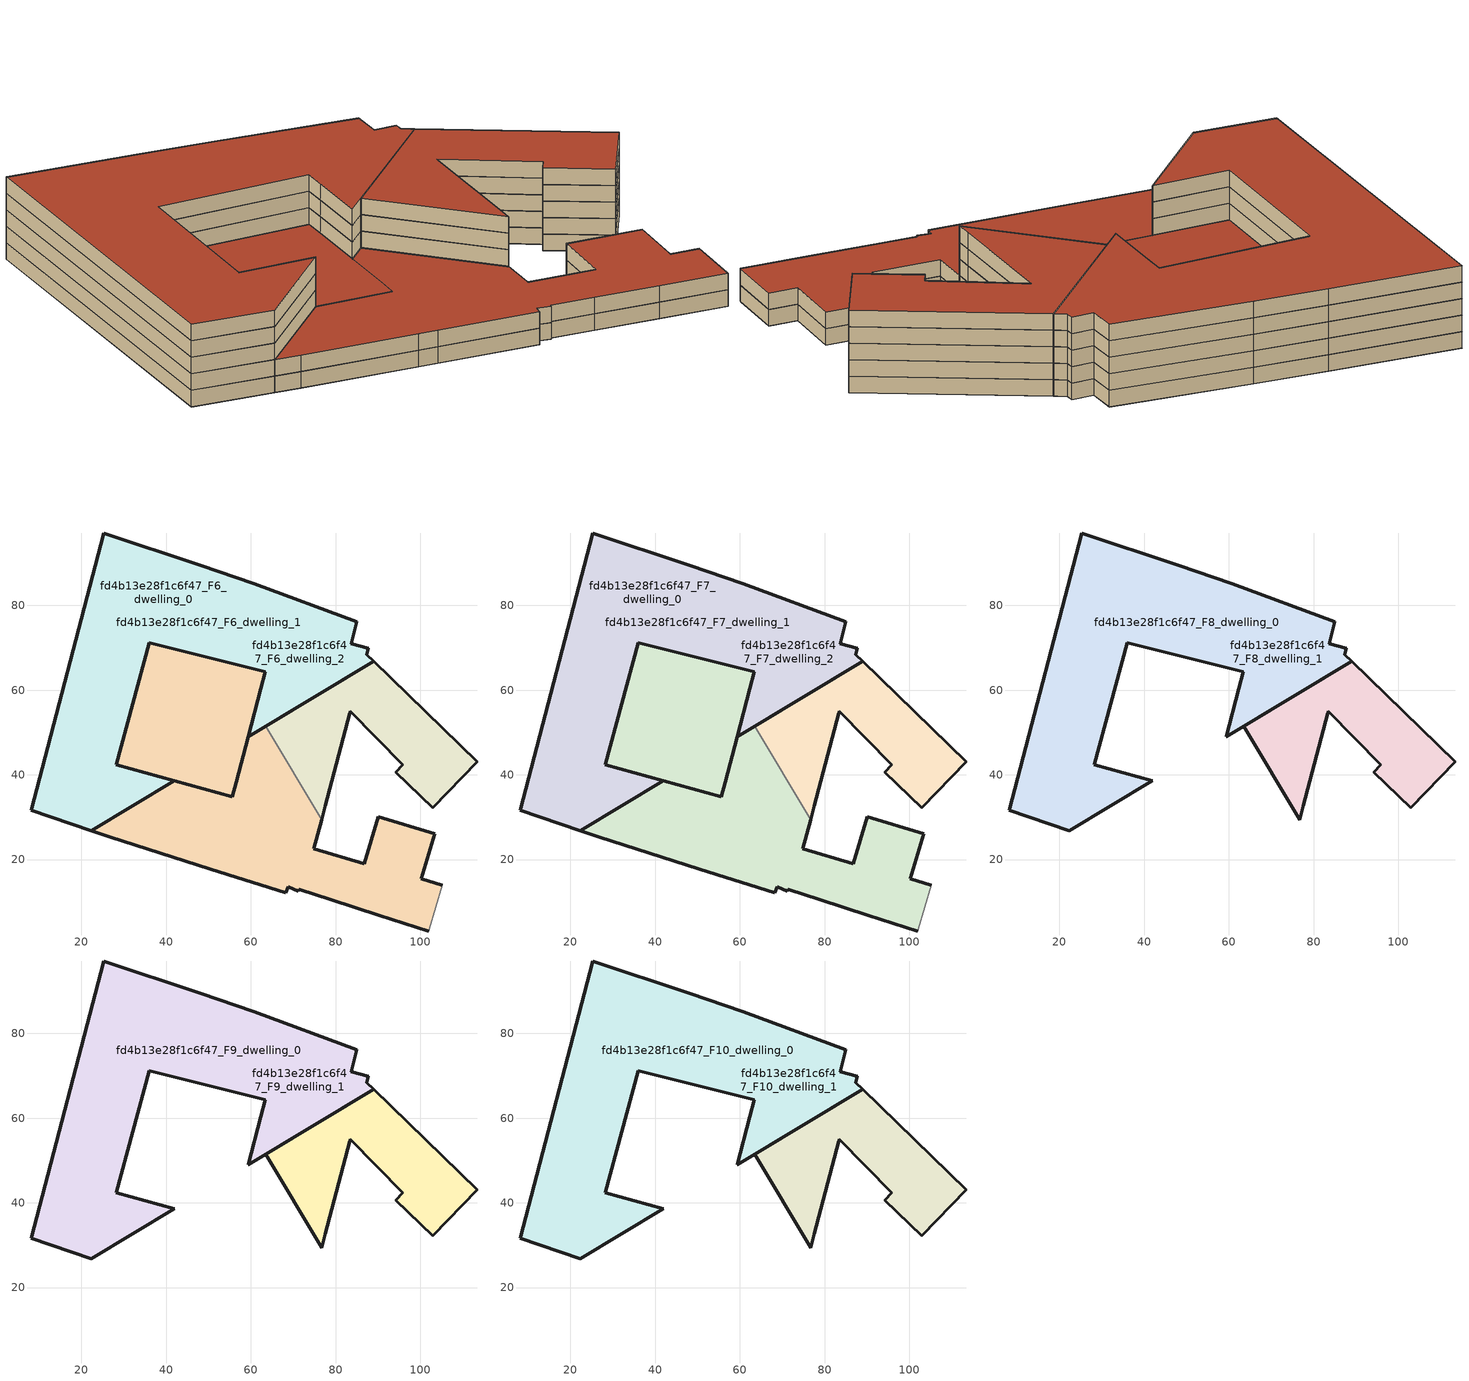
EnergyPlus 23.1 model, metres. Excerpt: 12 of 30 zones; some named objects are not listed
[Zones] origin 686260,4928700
fd4b13e28f1c6f47_F6_dwelling_0
 floor outside (EU_floor_Construction): 56.55,38.24 59.38,49.02 62.37,60.34 63.35,64.3 36.05,71.22 28.23,42.33 41.92,38.54 55.54,34.78 z18; 102.14,3.5 105.22,13.91 100.19,15.45 103.4,26.08 90.09,30.09 86.74,19.01 74.89,22.59 76.72,29.42 63.5,51.48 59.38,49.02 56.55,38.24 55.54,34.78 41.92,38.54 22.34,26.81 26.88,25.28 47.24,18.76 50.57,17.72 68.26,12.19 68.8,13.53 71.2,12.57 71.34,12.95 78.96,10.51 90.22,6.91 102.03,3.13 z18; 102.91,32.19 113.47,43.14 89,66.77 63.5,51.48 76.72,29.42 77.6,32.68 83.31,54.49 83.46,55 95.88,42.39 94.17,40.62 z18
 floor to fd4b13e28f1c6f47_F5_dwelling_0 (EU_floor_Construction): 63.5,51.48 89,66.77 87.32,68.39 87.73,69.86 83.74,70.94 84.94,76.18 60.75,85.06 48.01,89.46 25.21,97.1 8.11,31.6 22.34,26.81 41.92,38.54 28.23,42.33 36.05,71.22 63.35,64.3 62.37,60.34 59.38,49.02 z18
 wall outside (EU_wall_Construction): 41.92,38.55 22.34,26.81 8.11,31.6 25.21,97.1 48.01,89.46 60.75,85.06 84.94,76.18 83.74,70.94 87.73,69.86 87.32,68.39 89,66.77 59.39,49.02 62.37,60.34 63.35,64.3 36.05,71.22 28.23,42.33 41.92,38.54 z18:21
fd4b13e28f1c6f47_F6_dwelling_1
 floor outside (EU_floor_Construction): 63.5,51.48 89,66.77 87.32,68.39 87.73,69.86 83.74,70.94 84.94,76.18 60.75,85.06 48.01,89.46 25.21,97.1 8.11,31.6 22.34,26.81 41.92,38.54 28.23,42.33 36.05,71.22 63.35,64.3 62.37,60.34 59.38,49.02 z18
 floor to fd4b13e28f1c6f47_F5_dwelling_1 (EU_floor_Construction): 102.91,32.19 113.47,43.14 89,66.77 63.5,51.48 76.72,29.42 77.6,32.68 83.31,54.49 83.46,55 95.88,42.39 94.17,40.62 z18
 wall outside (EU_wall_Construction): 63.5,51.48 89,66.77 113.47,43.14 102.91,32.19 94.17,40.62 95.88,42.39 83.46,55 83.31,54.49 77.6,32.68 76.72,29.42 z18:21
 wall to fd4b13e28f1c6f47_F6_dwelling_2 (EU_wall_Construction): 76.72,29.42 63.5,51.48 z18:21
fd4b13e28f1c6f47_F6_dwelling_2
 floor to fd4b13e28f1c6f47_F5_dwelling_2 (EU_floor_Construction): 89,66.77 87.32,68.39 87.73,69.86 83.74,70.94 84.94,76.18 60.75,85.06 48.01,89.46 25.21,97.1 8.11,31.6 22.34,26.81 41.92,38.54 28.23,42.33 36.05,71.22 63.35,64.3 62.37,60.34 59.38,49.02 63.5,51.48 z18; 102.14,3.5 105.22,13.91 100.19,15.45 103.4,26.08 90.09,30.09 86.74,19.01 74.89,22.59 76.72,29.42 63.5,51.48 59.38,49.02 56.55,38.24 55.54,34.78 41.92,38.54 22.34,26.81 26.88,25.28 47.24,18.76 50.57,17.72 68.26,12.19 68.8,13.53 71.2,12.57 71.34,12.95 78.96,10.51 90.22,6.91 102.03,3.13 z18; 56.55,38.24 59.38,49.02 62.37,60.34 63.35,64.3 36.05,71.22 28.23,42.33 41.92,38.54 55.54,34.78 z18
 wall outside (EU_wall_Construction): 76.72,29.42 74.89,22.59 86.74,19.01 90.09,30.09 103.4,26.08 100.19,15.45 105.22,13.91 / 102.03,3.13 90.22,6.91 78.96,10.51 71.34,12.95 71.2,12.57 68.8,13.53 68.26,12.19 50.57,17.72 47.24,18.76 26.88,25.28 22.34,26.81 41.92,38.54 55.54,34.78 56.55,38.24 59.39,49.02 63.5,51.48 z18:21
 wall adiabatic (EU_wall_Construction): 105.22,13.91 102.14,3.5 102.03,3.13 z18:21
fd4b13e28f1c6f47_F7_dwelling_0
 floor outside (EU_floor_Construction): 56.55,38.24 59.38,49.02 62.37,60.34 63.35,64.3 36.05,71.22 28.23,42.33 41.92,38.54 55.54,34.78 z21; 102.14,3.5 105.22,13.91 100.19,15.45 103.4,26.08 90.09,30.09 86.74,19.01 74.89,22.59 76.72,29.42 63.5,51.48 59.38,49.02 56.55,38.24 55.54,34.78 41.92,38.54 22.34,26.81 26.88,25.28 47.24,18.76 50.57,17.72 68.26,12.19 68.8,13.53 71.2,12.57 71.34,12.95 78.96,10.51 90.22,6.91 102.03,3.13 z21; 102.91,32.19 113.47,43.14 89,66.77 63.5,51.48 76.72,29.42 77.6,32.68 83.31,54.49 83.46,55 95.88,42.39 94.17,40.62 z21
 floor to fd4b13e28f1c6f47_F6_dwelling_0 (EU_floor_Construction): 63.5,51.48 89,66.77 87.32,68.39 87.73,69.86 83.74,70.94 84.94,76.18 60.75,85.06 48.01,89.46 25.21,97.1 8.11,31.6 22.34,26.81 41.92,38.54 28.23,42.33 36.05,71.22 63.35,64.3 62.37,60.34 59.38,49.02 z21
 wall outside (EU_wall_Construction): 41.92,38.55 22.34,26.81 8.11,31.6 25.21,97.1 48.01,89.46 60.75,85.06 84.94,76.18 83.74,70.94 87.73,69.86 87.32,68.39 89,66.77 59.39,49.02 62.37,60.34 63.35,64.3 36.05,71.22 28.23,42.33 41.92,38.54 z21:24
 roof outside (EU_floor_Construction): 63.35,64.3 62.37,60.34 59.38,49.02 56.55,38.24 55.54,34.78 41.92,38.54 28.23,42.33 36.05,71.22 z24; 103.4,26.08 100.19,15.45 105.22,13.91 102.14,3.5 102.03,3.13 90.22,6.91 78.96,10.51 71.34,12.95 71.2,12.57 68.8,13.53 68.26,12.19 50.57,17.72 47.24,18.76 26.88,25.28 22.34,26.81 41.92,38.54 55.54,34.78 56.55,38.24 59.38,49.02 63.5,51.48 76.72,29.42 74.89,22.59 86.74,19.01 90.09,30.09 z24
fd4b13e28f1c6f47_F7_dwelling_1
 floor outside (EU_floor_Construction): 63.5,51.48 89,66.77 87.32,68.39 87.73,69.86 83.74,70.94 84.94,76.18 60.75,85.06 48.01,89.46 25.21,97.1 8.11,31.6 22.34,26.81 41.92,38.54 28.23,42.33 36.05,71.22 63.35,64.3 62.37,60.34 59.38,49.02 z21
 floor to fd4b13e28f1c6f47_F6_dwelling_1 (EU_floor_Construction): 102.91,32.19 113.47,43.14 89,66.77 63.5,51.48 76.72,29.42 77.6,32.68 83.31,54.49 83.46,55 95.88,42.39 94.17,40.62 z21
 wall outside (EU_wall_Construction): 63.5,51.48 89,66.77 113.47,43.14 102.91,32.19 94.17,40.62 95.88,42.39 83.46,55 83.31,54.49 77.6,32.68 76.72,29.42 z21:24
 wall to fd4b13e28f1c6f47_F7_dwelling_2 (EU_wall_Construction): 76.72,29.42 63.5,51.48 z21:24
fd4b13e28f1c6f47_F7_dwelling_2
 floor to fd4b13e28f1c6f47_F6_dwelling_2 (EU_floor_Construction): 89,66.77 87.32,68.39 87.73,69.86 83.74,70.94 84.94,76.18 60.75,85.06 48.01,89.46 25.21,97.1 8.11,31.6 22.34,26.81 41.92,38.54 28.23,42.33 36.05,71.22 63.35,64.3 62.37,60.34 59.38,49.02 63.5,51.48 z21; 102.14,3.5 105.22,13.91 100.19,15.45 103.4,26.08 90.09,30.09 86.74,19.01 74.89,22.59 76.72,29.42 63.5,51.48 59.38,49.02 56.55,38.24 55.54,34.78 41.92,38.54 22.34,26.81 26.88,25.28 47.24,18.76 50.57,17.72 68.26,12.19 68.8,13.53 71.2,12.57 71.34,12.95 78.96,10.51 90.22,6.91 102.03,3.13 z21; 56.55,38.24 59.38,49.02 62.37,60.34 63.35,64.3 36.05,71.22 28.23,42.33 41.92,38.54 55.54,34.78 z21
 wall outside (EU_wall_Construction): 76.72,29.42 74.89,22.59 86.74,19.01 90.09,30.09 103.4,26.08 100.19,15.45 105.22,13.91 / 102.03,3.13 90.22,6.91 78.96,10.51 71.34,12.95 71.2,12.57 68.8,13.53 68.26,12.19 50.57,17.72 47.24,18.76 26.88,25.28 22.34,26.81 41.92,38.54 55.54,34.78 56.55,38.24 59.39,49.02 63.5,51.48 z21:24
 wall adiabatic (EU_wall_Construction): 105.22,13.91 102.14,3.5 102.03,3.13 z21:24
 roof outside (EU_roof_Construction): 84.94,76.18 83.74,70.94 87.73,69.86 87.32,68.39 89,66.77 63.5,51.48 59.38,49.02 62.37,60.34 63.35,64.3 36.05,71.22 28.23,42.33 41.92,38.54 22.34,26.81 8.11,31.6 25.21,97.1 48.01,89.46 60.75,85.06 z24; 103.4,26.08 100.19,15.45 105.22,13.91 102.14,3.5 102.03,3.13 90.22,6.91 78.96,10.51 71.34,12.95 71.2,12.57 68.8,13.53 68.26,12.19 50.57,17.72 47.24,18.76 26.88,25.28 22.34,26.81 41.92,38.54 55.54,34.78 56.55,38.24 59.38,49.02 63.5,51.48 76.72,29.42 74.89,22.59 86.74,19.01 90.09,30.09 z24; 63.35,64.3 62.37,60.34 59.38,49.02 56.55,38.24 55.54,34.78 41.92,38.54 28.23,42.33 36.05,71.22 z24
fd4b13e28f1c6f47_F8_dwelling_0
 floor outside (EU_floor_Construction): 102.91,32.19 113.47,43.14 89,66.77 63.5,51.48 76.72,29.42 77.6,32.68 83.31,54.49 83.46,55 95.88,42.39 94.17,40.62 z24
 floor to fd4b13e28f1c6f47_F7_dwelling_0 (EU_floor_Construction): 63.5,51.48 89,66.77 87.32,68.39 87.73,69.86 83.74,70.94 84.94,76.18 60.75,85.06 48.01,89.46 25.21,97.1 8.11,31.6 22.34,26.81 41.92,38.54 28.23,42.33 36.05,71.22 63.35,64.3 62.37,60.34 59.38,49.02 z24
 wall outside (EU_wall_Construction): 60.75,85.06 84.94,76.18 83.74,70.94 87.73,69.86 87.32,68.39 89,66.77 59.39,49.02 62.37,60.34 63.35,64.3 36.05,71.22 28.23,42.33 41.92,38.54 22.34,26.81 8.11,31.6 25.21,97.1 48.01,89.46 60.75,85.06 z24:27
fd4b13e28f1c6f47_F8_dwelling_1
 floor to fd4b13e28f1c6f47_F7_dwelling_1 (EU_floor_Construction): 63.5,51.48 89,66.77 87.32,68.39 87.73,69.86 83.74,70.94 84.94,76.18 60.75,85.06 48.01,89.46 25.21,97.1 8.11,31.6 22.34,26.81 41.92,38.54 28.23,42.33 36.05,71.22 63.35,64.3 62.37,60.34 59.38,49.02 z24; 102.91,32.19 113.47,43.14 89,66.77 63.5,51.48 76.72,29.42 77.6,32.68 83.31,54.49 83.46,55 95.88,42.39 94.17,40.62 z24
 wall outside (EU_wall_Construction): 102.91,32.19 94.17,40.62 95.88,42.39 83.46,55 83.31,54.49 77.6,32.68 76.72,29.42 63.5,51.48 89,66.77 113.47,43.14 102.91,32.19 z24:27
fd4b13e28f1c6f47_F9_dwelling_0
 floor outside (EU_floor_Construction): 63.5,51.48 89,66.77 87.32,68.39 87.73,69.86 83.74,70.94 84.94,76.18 60.75,85.06 48.01,89.46 25.21,97.1 8.11,31.6 22.34,26.81 41.92,38.54 28.23,42.33 36.05,71.22 63.35,64.3 62.37,60.34 59.38,49.02 z27; 102.91,32.19 113.47,43.14 89,66.77 63.5,51.48 76.72,29.42 77.6,32.68 83.31,54.49 83.46,55 95.88,42.39 94.17,40.62 z27
 wall outside (EU_wall_Construction): 60.75,85.06 84.94,76.18 83.74,70.94 87.73,69.86 87.32,68.39 89,66.77 59.39,49.02 62.37,60.34 63.35,64.3 36.05,71.22 28.23,42.33 41.92,38.54 22.34,26.81 8.11,31.6 25.21,97.1 48.01,89.46 60.75,85.06 z27:30
fd4b13e28f1c6f47_F9_dwelling_1
 floor to fd4b13e28f1c6f47_F8_dwelling_1 (EU_floor_Construction): 63.5,51.48 89,66.77 87.32,68.39 87.73,69.86 83.74,70.94 84.94,76.18 60.75,85.06 48.01,89.46 25.21,97.1 8.11,31.6 22.34,26.81 41.92,38.54 28.23,42.33 36.05,71.22 63.35,64.3 62.37,60.34 59.38,49.02 z27; 102.91,32.19 113.47,43.14 89,66.77 63.5,51.48 76.72,29.42 77.6,32.68 83.31,54.49 83.46,55 95.88,42.39 94.17,40.62 z27
 wall outside (EU_wall_Construction): 102.91,32.19 94.17,40.62 95.88,42.39 83.46,55 83.31,54.49 77.6,32.68 76.72,29.42 63.5,51.48 89,66.77 113.47,43.14 102.91,32.19 z27:30
fd4b13e28f1c6f47_F10_dwelling_0
 floor outside (EU_floor_Construction): 63.5,51.48 89,66.77 87.32,68.39 87.73,69.86 83.74,70.94 84.94,76.18 60.75,85.06 48.01,89.46 25.21,97.1 8.11,31.6 22.34,26.81 41.92,38.54 28.23,42.33 36.05,71.22 63.35,64.3 62.37,60.34 59.38,49.02 z30; 102.91,32.19 113.47,43.14 89,66.77 63.5,51.48 76.72,29.42 77.6,32.68 83.31,54.49 83.46,55 95.88,42.39 94.17,40.62 z30
 wall outside (EU_wall_Construction): 60.75,85.06 84.94,76.18 83.74,70.94 87.73,69.86 87.32,68.39 89,66.77 59.39,49.02 62.37,60.34 63.35,64.3 36.05,71.22 28.23,42.33 41.92,38.54 22.34,26.81 8.11,31.6 25.21,97.1 48.01,89.46 60.75,85.06 z30:33
 roof outside (EU_roof_Construction): 84.94,76.18 83.74,70.94 87.73,69.86 87.32,68.39 89,66.77 63.5,51.48 59.38,49.02 62.37,60.34 63.35,64.3 36.05,71.22 28.23,42.33 41.92,38.54 22.34,26.81 8.11,31.6 25.21,97.1 48.01,89.46 60.75,85.06 z33; 113.47,43.14 102.91,32.19 94.17,40.62 95.88,42.39 83.46,55 83.31,54.49 77.6,32.68 76.72,29.42 63.5,51.48 89,66.77 z33
fd4b13e28f1c6f47_F10_dwelling_1
 floor to fd4b13e28f1c6f47_F9_dwelling_1 (EU_floor_Construction): 63.5,51.48 89,66.77 87.32,68.39 87.73,69.86 83.74,70.94 84.94,76.18 60.75,85.06 48.01,89.46 25.21,97.1 8.11,31.6 22.34,26.81 41.92,38.54 28.23,42.33 36.05,71.22 63.35,64.3 62.37,60.34 59.38,49.02 z30; 102.91,32.19 113.47,43.14 89,66.77 63.5,51.48 76.72,29.42 77.6,32.68 83.31,54.49 83.46,55 95.88,42.39 94.17,40.62 z30
 wall outside (EU_wall_Construction): 102.91,32.19 94.17,40.62 95.88,42.39 83.46,55 83.31,54.49 77.6,32.68 76.72,29.42 63.5,51.48 89,66.77 113.47,43.14 102.91,32.19 z30:33
 roof outside (EU_roof_Construction): 84.94,76.18 83.74,70.94 87.73,69.86 87.32,68.39 89,66.77 63.5,51.48 59.38,49.02 62.37,60.34 63.35,64.3 36.05,71.22 28.23,42.33 41.92,38.54 22.34,26.81 8.11,31.6 25.21,97.1 48.01,89.46 60.75,85.06 z33; 113.47,43.14 102.91,32.19 94.17,40.62 95.88,42.39 83.46,55 83.31,54.49 77.6,32.68 76.72,29.42 63.5,51.48 89,66.77 z33
[Building]
EU S2 Campaign: North Axis=0; Terrain=City; Solar Distribution=FullExterior
[Site:Location]
Bologna: Latitude=44.5; Longitude=11.25; Time Zone=1; Elevation=37
[SizingPeriod:WeatherFileDays]
AnnualSizingPeriod: Begin Month=1; Begin Day of Month=1; End Month=12; End Day of Month=31; Day of Week for Start Day=Monday; Use Weather File Daylight Saving Period=No; Use Weather File Rain and Snow Indicators=No
[MATERIAL]
EU_InternalMass_Material: Roughness=MediumRough; Thickness=0.1; Conductivity=1; Density=1800; Specific Heat=900; Thermal Absorptance=0.9; Solar Absorptance=0.7; Visible Absorptance=0.7
[MATERIAL:NOMASS] Roughness=MediumRough; Thermal Absorptance=0.9; Solar Absorptance=0.7; Visible Absorptance=0.7
Name | Thermal Resistance
EU_wall_NoMass | 0.779417
EU_roof_NoMass | 0.435466
EU_floor_NoMass | 0.588222
[CONSTRUCTION]
EU_wall_Construction: EU_wall_NoMass
EU_roof_Construction: EU_roof_NoMass
EU_floor_Construction: EU_floor_NoMass
EU_InternalMass_Construction: EU_InternalMass_Material
[ZONE] Type=1; Multiplier=1; Ceiling Height=autocalculate; Floor Area=autocalculate; Part of Total Floor Area=Yes
Name | Volume
fd4b13e28f1c6f47_F6_dwelling_0; fd4b13e28f1c6f47_F7_dwelling_0 | 16254
fd4b13e28f1c6f47_F8_dwelling_0; fd4b13e28f1c6f47_F9_dwelling_0; fd4b13e28f1c6f47_F10_dwelling_0; fd4b13e28f1c6f47_F6_dwelling_1; fd4b13e28f1c6f47_F7_dwelling_1; fd4b13e28f1c6f47_F8_dwelling_1; fd4b13e28f1c6f47_F9_dwelling_1; fd4b13e28f1c6f47_F10_dwelling_1 | 9193.16
fd4b13e28f1c6f47_F6_dwelling_2; fd4b13e28f1c6f47_F7_dwelling_2 | 13903.8
[INTERNALMASS] Construction=EU_InternalMass_Construction
Name | Zone or ZoneList | Surface Area
fd4b13e28f1c6f47_F6_dwelling_0_EU_InternalMass | fd4b13e28f1c6f47_F6_dwelling_0 | 2280.98
fd4b13e28f1c6f47_F6_dwelling_1_EU_InternalMass | fd4b13e28f1c6f47_F6_dwelling_1 | 783.413
fd4b13e28f1c6f47_F6_dwelling_2_EU_InternalMass | fd4b13e28f1c6f47_F6_dwelling_2 | 1497.6
fd4b13e28f1c6f47_F7_dwelling_0_EU_InternalMass | fd4b13e28f1c6f47_F7_dwelling_0 | 2280.98
fd4b13e28f1c6f47_F7_dwelling_1_EU_InternalMass | fd4b13e28f1c6f47_F7_dwelling_1 | 783.413
fd4b13e28f1c6f47_F7_dwelling_2_EU_InternalMass | fd4b13e28f1c6f47_F7_dwelling_2 | 1497.6
fd4b13e28f1c6f47_F8_dwelling_0_EU_InternalMass | fd4b13e28f1c6f47_F8_dwelling_0 | 1864.04
fd4b13e28f1c6f47_F8_dwelling_1_EU_InternalMass | fd4b13e28f1c6f47_F8_dwelling_1 | 2697.93
fd4b13e28f1c6f47_F9_dwelling_0_EU_InternalMass | fd4b13e28f1c6f47_F9_dwelling_0 | 1864.04
fd4b13e28f1c6f47_F9_dwelling_1_EU_InternalMass | fd4b13e28f1c6f47_F9_dwelling_1 | 2697.93
fd4b13e28f1c6f47_F10_dwelling_0_EU_InternalMass | fd4b13e28f1c6f47_F10_dwelling_0 | 1864.04
fd4b13e28f1c6f47_F10_dwelling_1_EU_InternalMass | fd4b13e28f1c6f47_F10_dwelling_1 | 2697.93
[OTHEREQUIPMENT] Fuel Type=Electricity; Design Level Calculation Method=Watts/Area; Power per Zone Floor Area=1; Fraction Latent=0; Fraction Radiant=0; Fraction Lost=0; Carbon Dioxide Generation Rate=0; EndUse Subcategory=EU_Step8_InternalGains
Name | Zone or ZoneList or Space or SpaceList | Schedule
EU_Step8_InternalGain_fd4b13e28f1c6f47_F6_dwelling_0_f000 | fd4b13e28f1c6f47_F6_dwelling_0 | EU_Step8_GainSchedule_fd4b13e28f1c6f47_F6_dwelling_0_f000
EU_Step8_InternalGain_fd4b13e28f1c6f47_F6_dwelling_1_f000 | fd4b13e28f1c6f47_F6_dwelling_1 | EU_Step8_GainSchedule_fd4b13e28f1c6f47_F6_dwelling_1_f000
EU_Step8_InternalGain_fd4b13e28f1c6f47_F6_dwelling_2_f000 | fd4b13e28f1c6f47_F6_dwelling_2 | EU_Step8_GainSchedule_fd4b13e28f1c6f47_F6_dwelling_2_f000
EU_Step8_InternalGain_fd4b13e28f1c6f47_F7_dwelling_0_f000 | fd4b13e28f1c6f47_F7_dwelling_0 | EU_Step8_GainSchedule_fd4b13e28f1c6f47_F7_dwelling_0_f000
EU_Step8_InternalGain_fd4b13e28f1c6f47_F7_dwelling_1_f000 | fd4b13e28f1c6f47_F7_dwelling_1 | EU_Step8_GainSchedule_fd4b13e28f1c6f47_F7_dwelling_1_f000
EU_Step8_InternalGain_fd4b13e28f1c6f47_F7_dwelling_2_f000 | fd4b13e28f1c6f47_F7_dwelling_2 | EU_Step8_GainSchedule_fd4b13e28f1c6f47_F7_dwelling_2_f000
EU_Step8_InternalGain_fd4b13e28f1c6f47_F8_dwelling_0_f000 | fd4b13e28f1c6f47_F8_dwelling_0 | EU_Step8_GainSchedule_fd4b13e28f1c6f47_F8_dwelling_0_f000
EU_Step8_InternalGain_fd4b13e28f1c6f47_F8_dwelling_1_f000 | fd4b13e28f1c6f47_F8_dwelling_1 | EU_Step8_GainSchedule_fd4b13e28f1c6f47_F8_dwelling_1_f000
EU_Step8_InternalGain_fd4b13e28f1c6f47_F9_dwelling_0_f000 | fd4b13e28f1c6f47_F9_dwelling_0 | EU_Step8_GainSchedule_fd4b13e28f1c6f47_F9_dwelling_0_f000
EU_Step8_InternalGain_fd4b13e28f1c6f47_F9_dwelling_1_f000 | fd4b13e28f1c6f47_F9_dwelling_1 | EU_Step8_GainSchedule_fd4b13e28f1c6f47_F9_dwelling_1_f000
EU_Step8_InternalGain_fd4b13e28f1c6f47_F10_dwelling_0_f000 | fd4b13e28f1c6f47_F10_dwelling_0 | EU_Step8_GainSchedule_fd4b13e28f1c6f47_F10_dwelling_0_f000
EU_Step8_InternalGain_fd4b13e28f1c6f47_F10_dwelling_1_f000 | fd4b13e28f1c6f47_F10_dwelling_1 | EU_Step8_GainSchedule_fd4b13e28f1c6f47_F10_dwelling_1_f000
[ZONEVENTILATION:DESIGNFLOWRATE] Schedule=EU_AlwaysOn; Design Flow Rate Calculation Method=AirChanges/Hour; Air Changes per Hour=0.712058; Ventilation Type=Natural; Fan Pressure Rise=0; Fan Total Efficiency=1; Constant Term Coefficient=1; Temperature Term Coefficient=0; Velocity Term Coefficient=0; Velocity Squared Term Coefficient=0; Minimum Indoor Temperature=-100; Maximum Indoor Temperature=100; Delta Temperature=-100; Minimum Outdoor Temperature=-100; Maximum Outdoor Temperature=100; Maximum Wind Speed=40
Name | Zone or ZoneList or Space or SpaceList
EU_ConstantAir_fd4b13e28f1c6f47_F6_dwelling_0 | fd4b13e28f1c6f47_F6_dwelling_0
EU_ConstantAir_fd4b13e28f1c6f47_F6_dwelling_1 | fd4b13e28f1c6f47_F6_dwelling_1
EU_ConstantAir_fd4b13e28f1c6f47_F6_dwelling_2 | fd4b13e28f1c6f47_F6_dwelling_2
EU_ConstantAir_fd4b13e28f1c6f47_F7_dwelling_0 | fd4b13e28f1c6f47_F7_dwelling_0
EU_ConstantAir_fd4b13e28f1c6f47_F7_dwelling_1 | fd4b13e28f1c6f47_F7_dwelling_1
EU_ConstantAir_fd4b13e28f1c6f47_F7_dwelling_2 | fd4b13e28f1c6f47_F7_dwelling_2
EU_ConstantAir_fd4b13e28f1c6f47_F8_dwelling_0 | fd4b13e28f1c6f47_F8_dwelling_0
EU_ConstantAir_fd4b13e28f1c6f47_F8_dwelling_1 | fd4b13e28f1c6f47_F8_dwelling_1
EU_ConstantAir_fd4b13e28f1c6f47_F9_dwelling_0 | fd4b13e28f1c6f47_F9_dwelling_0
EU_ConstantAir_fd4b13e28f1c6f47_F9_dwelling_1 | fd4b13e28f1c6f47_F9_dwelling_1
EU_ConstantAir_fd4b13e28f1c6f47_F10_dwelling_0 | fd4b13e28f1c6f47_F10_dwelling_0
EU_ConstantAir_fd4b13e28f1c6f47_F10_dwelling_1 | fd4b13e28f1c6f47_F10_dwelling_1
[HVACTEMPLATE:ZONE:IDEALLOADSAIRSYSTEM] System Availability Schedule=EU_AlwaysOn; Maximum Heating Supply Air Temperature=50; Minimum Cooling Supply Air Temperature=13; Maximum Heating Supply Air Humidity Ratio=0.0156; Minimum Cooling Supply Air Humidity Ratio=0.0077; Heating Limit=NoLimit; Cooling Limit=NoLimit; Heating Availability Schedule=EU_AlwaysOn; Cooling Availability Schedule=EU_CoolingOff; Dehumidification Control Type=ConstantSensibleHeatRatio; Cooling Sensible Heat Ratio=0.7; Dehumidification Setpoint=60; Humidification Control Type=None; Humidification Setpoint=30; Outdoor Air Method=None; Outdoor Air Flow Rate per Person=0.00944; Outdoor Air Flow Rate per Zone Floor Area=0; Outdoor Air Flow Rate per Zone=0; Demand Controlled Ventilation Type=None; Outdoor Air Economizer Type=NoEconomizer; Heat Recovery Type=None; Sensible Heat Recovery Effectiveness=0.7; Latent Heat Recovery Effectiveness=0.65
Name | Template Thermostat
fd4b13e28f1c6f47_F6_dwelling_0 | EU_HeatOnly_fd4b13e28f1c6f47_F6_dwelling_0
fd4b13e28f1c6f47_F6_dwelling_1 | EU_HeatOnly_fd4b13e28f1c6f47_F6_dwelling_1
fd4b13e28f1c6f47_F6_dwelling_2 | EU_HeatOnly_fd4b13e28f1c6f47_F6_dwelling_2
fd4b13e28f1c6f47_F7_dwelling_0 | EU_HeatOnly_fd4b13e28f1c6f47_F7_dwelling_0
fd4b13e28f1c6f47_F7_dwelling_1 | EU_HeatOnly_fd4b13e28f1c6f47_F7_dwelling_1
fd4b13e28f1c6f47_F7_dwelling_2 | EU_HeatOnly_fd4b13e28f1c6f47_F7_dwelling_2
fd4b13e28f1c6f47_F8_dwelling_0 | EU_HeatOnly_fd4b13e28f1c6f47_F8_dwelling_0
fd4b13e28f1c6f47_F8_dwelling_1 | EU_HeatOnly_fd4b13e28f1c6f47_F8_dwelling_1
fd4b13e28f1c6f47_F9_dwelling_0 | EU_HeatOnly_fd4b13e28f1c6f47_F9_dwelling_0
fd4b13e28f1c6f47_F9_dwelling_1 | EU_HeatOnly_fd4b13e28f1c6f47_F9_dwelling_1
fd4b13e28f1c6f47_F10_dwelling_0 | EU_HeatOnly_fd4b13e28f1c6f47_F10_dwelling_0
fd4b13e28f1c6f47_F10_dwelling_1 | EU_HeatOnly_fd4b13e28f1c6f47_F10_dwelling_1
[SIZING:ZONE] Zone Cooling Design Supply Air Temperature Input Method=SupplyAirTemperature; Zone Cooling Design Supply Air Temperature=13; Zone Heating Design Supply Air Temperature Input Method=SupplyAirTemperature; Zone Heating Design Supply Air Temperature=50; Zone Cooling Design Supply Air Humidity Ratio=0.008; Zone Heating Design Supply Air Humidity Ratio=0.008; Cooling Design Air Flow Method=DesignDay; Cooling Design Air Flow Rate=0; Cooling Minimum Air Flow per Zone Floor Area=0.000762; Cooling Minimum Air Flow=0; Cooling Minimum Air Flow Fraction=0.2; Heating Design Air Flow Method=DesignDay; Heating Design Air Flow Rate=0; Heating Maximum Air Flow per Zone Floor Area=0.002032; Heating Maximum Air Flow=0.141576; Heating Maximum Air Flow Fraction=0.3; Account for Dedicated Outdoor Air System=No; Dedicated Outdoor Air System Control Strategy=NeutralSupplyAir; Dedicated Outdoor Air Low Setpoint Temperature for Design=autosize; Dedicated Outdoor Air High Setpoint Temperature for Design=autosize; Zone Load Sizing Method=Sensible Load Only No Latent Load; Zone Latent Cooling Design Supply Air Humidity Ratio Input Method=HumidityRatioDifference; Zone Cooling Design Supply Air Humidity Ratio Difference=0.005; Zone Latent Heating Design Supply Air Humidity Ratio Input Method=HumidityRatioDifference; Zone Humidification Design Supply Air Humidity Ratio Difference=0.005
fd4b13e28f1c6f47_F6_dwelling_0; fd4b13e28f1c6f47_F6_dwelling_1; fd4b13e28f1c6f47_F6_dwelling_2; fd4b13e28f1c6f47_F7_dwelling_0; fd4b13e28f1c6f47_F7_dwelling_1; fd4b13e28f1c6f47_F7_dwelling_2; fd4b13e28f1c6f47_F8_dwelling_0; fd4b13e28f1c6f47_F8_dwelling_1; fd4b13e28f1c6f47_F9_dwelling_0; fd4b13e28f1c6f47_F9_dwelling_1; fd4b13e28f1c6f47_F10_dwelling_0; fd4b13e28f1c6f47_F10_dwelling_1
[SCHEDULE:CONSTANT]
Name | Hourly Value
EU_AlwaysOn | 1
EU_CoolingOff | 0
[SCHEDULE:FILE] Column Number=1; Rows to Skip at Top=0; Number of Hours of Data=8760; Column Separator=Comma; Interpolate to Timestep=No; Minutes per Item=60; Adjust Schedule for Daylight Savings=Yes
Name | File
EU_Step8_GainSchedule_fd4b13e28f1c6f47_F6_dwelling_0_f000 | ../../schedules/fd4b13e28f1c6f47/fd4b13e28f1c6f47_F6_dwelling_0_f000_gain.csv
EU_Step8_GainSchedule_fd4b13e28f1c6f47_F6_dwelling_1_f000 | ../../schedules/fd4b13e28f1c6f47/fd4b13e28f1c6f47_F6_dwelling_1_f000_gain.csv
EU_Step8_GainSchedule_fd4b13e28f1c6f47_F6_dwelling_2_f000 | ../../schedules/fd4b13e28f1c6f47/fd4b13e28f1c6f47_F6_dwelling_2_f000_gain.csv
EU_Step8_GainSchedule_fd4b13e28f1c6f47_F7_dwelling_0_f000 | ../../schedules/fd4b13e28f1c6f47/fd4b13e28f1c6f47_F7_dwelling_0_f000_gain.csv
EU_Step8_GainSchedule_fd4b13e28f1c6f47_F7_dwelling_1_f000 | ../../schedules/fd4b13e28f1c6f47/fd4b13e28f1c6f47_F7_dwelling_1_f000_gain.csv
EU_Step8_GainSchedule_fd4b13e28f1c6f47_F7_dwelling_2_f000 | ../../schedules/fd4b13e28f1c6f47/fd4b13e28f1c6f47_F7_dwelling_2_f000_gain.csv
EU_Step8_GainSchedule_fd4b13e28f1c6f47_F8_dwelling_0_f000 | ../../schedules/fd4b13e28f1c6f47/fd4b13e28f1c6f47_F8_dwelling_0_f000_gain.csv
EU_Step8_GainSchedule_fd4b13e28f1c6f47_F8_dwelling_1_f000 | ../../schedules/fd4b13e28f1c6f47/fd4b13e28f1c6f47_F8_dwelling_1_f000_gain.csv
EU_Step8_GainSchedule_fd4b13e28f1c6f47_F9_dwelling_0_f000 | ../../schedules/fd4b13e28f1c6f47/fd4b13e28f1c6f47_F9_dwelling_0_f000_gain.csv
EU_Step8_GainSchedule_fd4b13e28f1c6f47_F9_dwelling_1_f000 | ../../schedules/fd4b13e28f1c6f47/fd4b13e28f1c6f47_F9_dwelling_1_f000_gain.csv
EU_Step8_GainSchedule_fd4b13e28f1c6f47_F10_dwelling_0_f000 | ../../schedules/fd4b13e28f1c6f47/fd4b13e28f1c6f47_F10_dwelling_0_f000_gain.csv
EU_Step8_GainSchedule_fd4b13e28f1c6f47_F10_dwelling_1_f000 | ../../schedules/fd4b13e28f1c6f47/fd4b13e28f1c6f47_F10_dwelling_1_f000_gain.csv
